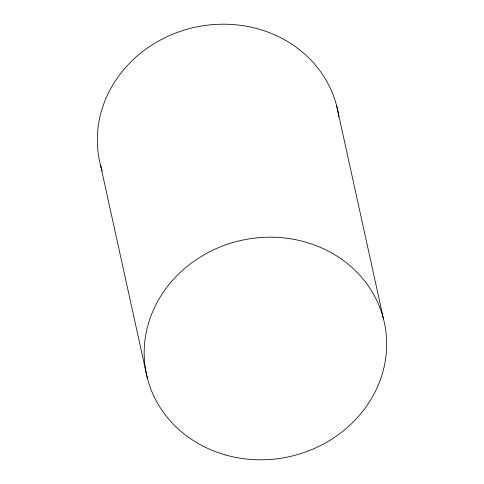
<?xml version="1.0" encoding="UTF-8"?>
<svg xmlns="http://www.w3.org/2000/svg" width="484" height="484" viewBox="0 0 484 484"><rect width="100%" height="100%" fill="white"/><g stroke="black" fill="none" stroke-linecap="round" stroke-linejoin="round"><path stroke-width="0.73" d="M336.658 105.899L383.485 318.896M100.515 165.104L147.342 378.101M102.191 170.9A121.738 110.775 -12.4 0 1 193.763 27.54A121.738 110.775 -12.4 0 1 338.842 116.904M225.332 454.918A121.738 110.775 -12.4 0 0 384.562 323.53A121.738 110.775 -12.4 0 0 186.352 267.053A121.738 110.775 -12.4 0 0 225.332 454.918"/></g></svg>
